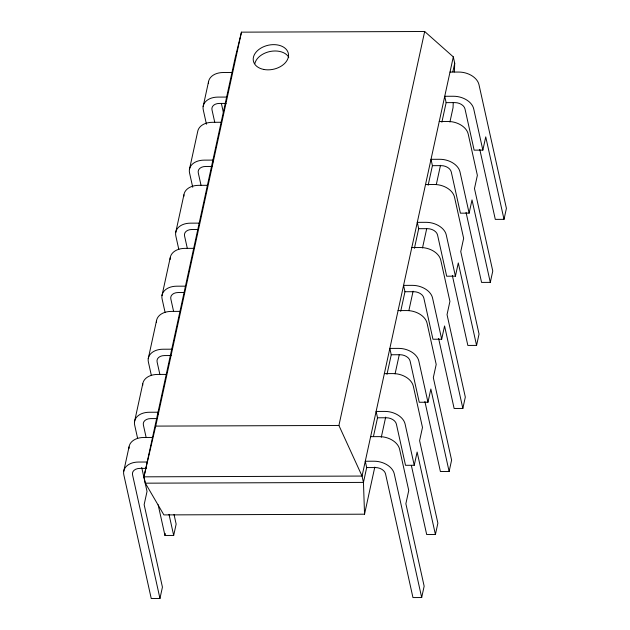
<?xml version="1.0" encoding="UTF-8"?>
<svg xmlns="http://www.w3.org/2000/svg" width="630" height="630" viewBox="0 0 630 630"><rect width="100%" height="100%" fill="white"/><g stroke="black" fill="none" stroke-linecap="round" stroke-linejoin="round"><path stroke-width="0.94" d="M453.23 102.808L453.057 107.628L449.915 122.047M454.387 71.922L454.71 63.236L453.309 56.889L424.675 31.5L241.471 32.154L235.203 57.669L143.947 476.831L145.357 483.178L163.887 514.907L364.542 514.19L374.795 467.09M123.677 471.516L129.032 446.93M134.521 421.722L142.75 383.898M148.239 358.69L156.476 320.867M161.965 295.659L170.195 257.835M175.683 232.627L183.921 194.804M189.41 169.588L197.647 131.772A17.884 12.387 12.3 0 1 212.412 122.307L221.138 122.275M203.136 106.557L208.483 81.979M453.309 56.889L362.053 476.059L143.947 476.831L155.704 426.101L241.471 32.154M174.03 514.505L176.148 524.089L173.683 535.437L164.958 535.469L165.367 533.578M147.168 462.018L138.45 462.05A17.884 12.387 12.3 0 0 123.811 474.799L151.231 598.5L159.957 598.469L162.43 587.121L144.144 504.654L147.026 491.424L141.711 467.444M364.542 514.19L363.455 482.399L362.053 476.059L338.909 425.455L424.675 31.5M366.684 467.586L375.409 467.555A8.946 6.19 12.3 0 1 385.536 473.87L412.957 597.571L421.683 597.539L394.262 473.839A17.884 12.387 12.3 0 0 374 461.215L365.274 461.247L366.684 467.586L363.455 482.399L145.357 483.178M373.456 436.464L377.52 417.792L376.118 411.445L384.843 411.414A17.884 12.387 12.3 0 1 405.098 424.045L414.241 465.279L405.515 465.302L396.38 424.077A8.946 6.19 12.3 0 0 386.245 417.761L377.52 417.792M386.977 374.37L391.246 354.761L389.836 348.414L398.562 348.382A17.884 12.387 12.3 0 1 418.824 361.014L427.967 402.239L419.241 402.271L410.099 361.037A8.946 6.19 12.3 0 0 399.971 354.729L391.246 354.761M400.696 311.338L404.964 291.729L403.562 285.382L412.288 285.351A17.884 12.387 12.3 0 1 432.542 297.974L441.685 339.208L432.96 339.239L423.825 298.006A8.946 6.19 12.3 0 0 413.69 291.698L404.964 291.729M414.422 248.307L418.69 228.698L417.28 222.351L426.006 222.319A17.884 12.387 12.3 0 1 446.268 234.943L455.411 276.176L446.686 276.208L437.543 234.974A8.946 6.19 12.3 0 0 427.416 228.666L418.69 228.698M428.14 185.275L432.416 165.666L431.007 159.319L439.732 159.288A17.884 12.387 12.3 0 1 459.995 171.911L469.13 213.145L460.412 213.176L451.269 171.943A8.946 6.19 12.3 0 0 441.134 165.635L432.416 165.666M441.866 122.244L446.134 102.635L444.733 96.288L453.45 96.256A17.884 12.387 12.3 0 1 473.713 108.88L482.856 150.113L474.13 150.145L464.987 108.911A8.946 6.19 12.3 0 0 454.86 102.603L446.134 102.635M452.852 71.781L454.71 63.236M381.284 437.299L385.678 417.115M395.089 373.866L399.278 354.643M408.901 310.433L413.091 291.21M422.502 247.952L426.691 228.737M436.314 184.519L440.496 165.296M414.241 465.279L417.123 452.041L435.409 534.5L426.683 534.531L411.374 465.491M427.967 402.239L430.849 389.009L449.127 471.468L440.401 471.5L424.888 401.499M441.685 339.208L444.567 325.97L462.853 408.437L454.128 408.468L438.606 338.467M455.411 276.176L458.293 262.938L476.571 345.405L467.846 345.437L452.332 275.436M469.13 213.145L472.012 199.907L490.298 282.374L481.572 282.405L466.05 212.405M482.856 150.113L485.738 136.875L504.016 219.342L495.298 219.374L479.776 149.373M421.683 597.539L424.155 586.191L405.87 503.724L408.752 490.487L399.609 449.253A17.884 12.387 12.3 0 0 379.355 436.629L370.629 436.661M435.409 534.5L437.874 523.16L419.596 440.693L422.478 427.455L413.335 386.221A17.884 12.387 12.3 0 0 393.073 373.598L384.347 373.629M449.127 471.468L451.6 460.128L433.314 377.661L436.196 364.423L427.053 323.19A17.884 12.387 12.3 0 0 406.799 310.566L398.073 310.598M462.853 408.437L465.318 397.097L447.04 314.63L449.922 301.392L440.779 260.159A17.884 12.387 12.3 0 0 420.517 247.535L411.792 247.566M476.571 345.405L479.044 334.058L460.758 251.598L463.641 238.361L454.506 197.127A17.884 12.387 12.3 0 0 434.243 184.503L425.518 184.535M490.298 282.374L492.77 271.026L474.484 188.567L477.367 175.329L468.224 134.095A17.884 12.387 12.3 0 0 447.962 121.472L439.236 121.503M504.016 219.342L506.41 208.38L478.981 84.68A17.884 12.387 12.3 0 0 458.719 72.056L450.001 72.088M231.974 72.481L223.256 72.513A17.884 12.387 12.3 0 0 208.396 83.609M226.627 97.067L217.901 97.099A17.884 12.387 12.3 0 0 203.262 109.848L206.451 124.228M226.091 103.414L219.311 103.438A8.946 6.19 12.3 0 0 211.987 109.817L214.751 122.283M212.373 166.446L205.585 166.47A8.946 6.19 12.3 0 0 198.269 172.848L201.033 185.314M207.412 185.307L198.686 185.338A17.884 12.387 12.3 0 0 183.834 196.434M199.182 223.13L190.457 223.162A17.884 12.387 12.3 0 0 175.817 235.911L178.794 249.338M197.678 229.485L191.859 229.501A8.946 6.19 12.3 0 0 184.543 235.88L187.307 248.346M193.694 248.346L184.968 248.37A17.884 12.387 12.3 0 0 170.116 259.466M185.456 286.162L176.731 286.193A17.884 12.387 12.3 0 0 162.099 298.943L165.076 312.37M183.952 292.517L178.14 292.533A8.946 6.19 12.3 0 0 170.824 298.911L173.589 311.377M179.967 311.377L171.242 311.409A17.884 12.387 12.3 0 0 156.39 322.497M171.738 349.193L163.012 349.225A17.884 12.387 12.3 0 0 148.373 361.974L151.35 375.401M171.202 355.541L164.414 355.572A8.946 6.19 12.3 0 0 157.098 361.943L159.862 374.409M166.249 374.409L157.524 374.44A17.884 12.387 12.3 0 0 142.671 385.529M157.476 418.58L150.696 418.603A8.946 6.19 12.3 0 0 143.38 424.974L146.136 437.44M155.704 426.101L338.909 425.455M152.523 437.44L143.797 437.472A17.884 12.387 12.3 0 0 128.945 448.56M146.64 468.373L139.852 468.397A8.946 6.19 12.3 0 0 132.536 474.768L159.957 598.469M221.382 103.454L223.296 112.085M213.302 161.91L212.901 160.099L204.175 160.13A17.884 12.387 12.3 0 0 189.543 172.88L192.733 187.26M158.413 414.036L158.012 412.225L149.286 412.256A17.884 12.387 12.3 0 0 134.655 425.006L137.631 438.433M169.005 514.34L173.683 535.437M158.154 504.78L164.958 535.469M254.835 63.646A17.884 12.285 -12.5 0 1 270.42 51.424A17.884 12.285 -12.5 0 1 288.768 57.228M263.71 69.434A17.884 12.285 -12.5 0 0 288.438 53.92A17.884 12.285 -12.5 0 0 260.481 48.368A17.884 12.285 -12.5 0 0 263.71 69.434"/></g></svg>
